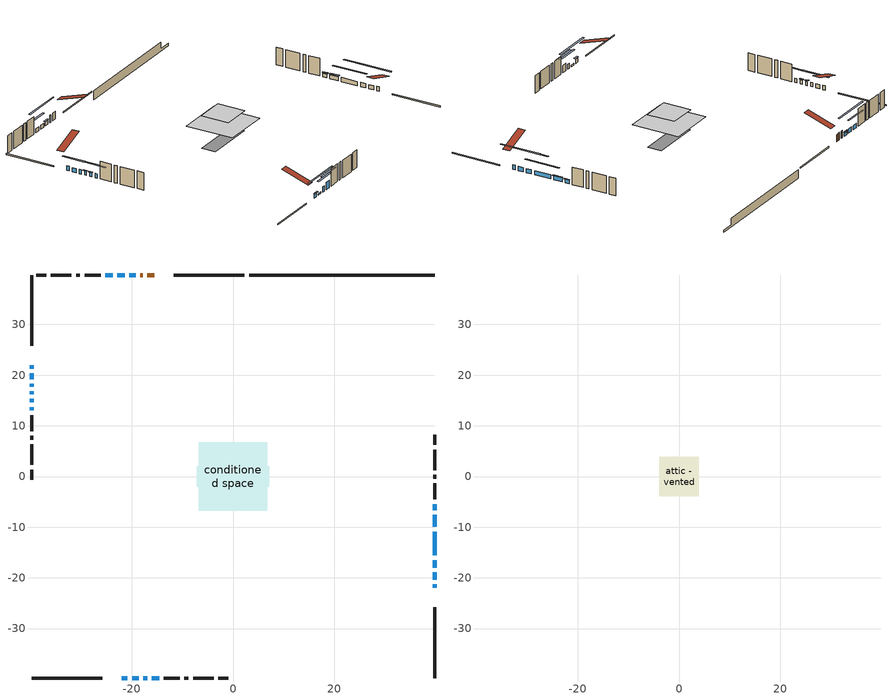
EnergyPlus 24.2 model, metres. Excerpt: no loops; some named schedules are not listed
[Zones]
conditioned space
 floor outside (Floor1 construction): -1.18,-1.18 -1.18,1.18 1.18,1.18 1.18,-1.18 z1.22
 floor adiabatic (AdiabaticFloorConstruction): -6.71,-6.71 -6.71,6.71 6.71,6.71 6.71,-6.71 z3.66
 floor foundation (Slab1 construction): -7.13,-2.01 -7.13,2.01 7.13,2.01 7.13,-2.01 z-1.22
 wall outside (RimJoist1 construction): 2.24,39.75 -11.66,39.75 / -39.75,-39.75 -25.84,-39.75 / -39.75,39.75 -39.75,25.84 / 39.75,-39.75 39.75,-25.84 z1.22:1.52
 wall outside (AdiabaticWallConstruction 1): -15.54,39.75 -16.9,39.75 / -17.83,39.75 -18.3,39.75 z1.22:3.25
 wall outside (AdiabaticWallConstruction): -39.75,21.96 -39.75,21.26 / 39.75,-21.96 39.75,-21.26 z1.22:2.44; -19.23,39.75 -20.43,39.75 / 39.75,-6.64 39.75,-5.44 z1.22:2.24; -21.96,-39.75 -20.84,-39.75 z1.22:2.46; -39.75,20.34 -39.75,19.19 / -39.75,18.26 -39.75,17.7 / -39.75,16.78 -39.75,16.22 / -39.75,15.29 -39.75,14.63 / 39.75,-20.34 39.75,-18.89 / 39.75,-17.96 39.75,-16.51 / 39.75,-15.58 39.75,-10.86 / -21.35,39.75 -22.8,39.75 / -23.73,39.75 -25.18,39.75 / -39.75,13.7 -39.75,13.04 / 39.75,-9.93 39.75,-7.57 z1.22:2.36; -19.92,-39.75 -18.59,-39.75 z1.22:1.68; -17.67,-39.75 -16.95,-39.75 z1.22:2.67; -16.03,-39.75 -14.58,-39.75 z1.22:3.25
 wall outside (Wall1 construction): -26.11,39.75 -29.26,39.75 / -13.65,-39.75 -10.5,-39.75 / -39.75,12.11 -39.75,8.96 / 39.75,-4.51 39.75,-1.36 z1.22:6.1
 wall outside (Wall2 construction): -30.19,39.75 -30.95,39.75 / -9.57,-39.75 -8.8,-39.75 / -39.75,8.03 -39.75,7.26 / 39.75,-0.43 39.75,0.33 z1.22:6.1
 wall outside (Wall3 construction): -31.88,39.75 -35.93,39.75 / -7.88,-39.75 -3.83,-39.75 / -39.75,6.33 -39.75,2.29 / 39.75,1.26 39.75,5.31 z1.22:6.1
 wall outside (Wall4 construction): -36.86,39.75 -38.82,39.75 / -2.9,-39.75 -0.94,-39.75 / -39.75,1.36 -39.75,-0.6 / 39.75,6.24 39.75,8.2 z1.22:6.1
 wall foundation (FoundationWall1 construction): 3.17,39.75,-1.22 3.17,39.75,1.22 36.09,39.75,1.22 36.09,39.75,-0.56 39.75,39.75,-0.56 39.75,39.75,-1.22
 window (WindowConstruction 13): -39.75,21.96 -39.75,21.26 z1.22:2.44
 window (WindowConstruction 7): -19.23,39.75 -20.43,39.75 z1.22:2.23
 window (WindowConstruction 8): -21.96,-39.75 -20.85,-39.75 z1.22:2.46
 window (WindowConstruction 9): -39.75,20.33 -39.75,19.19 z1.22:2.36
 window (WindowConstruction 10): -39.75,18.26 -39.75,17.71 z1.22:2.36
 window (WindowConstruction 11): -39.75,16.78 -39.75,16.22 z1.22:2.36
 window (WindowConstruction 12): -39.75,15.29 -39.75,14.63 z1.22:2.36
 window (WindowConstruction 18): 39.75,-21.96 39.75,-21.26 z1.22:2.44
 window (WindowConstruction 14): 39.75,-20.33 39.75,-18.89 z1.22:2.36
 window (WindowConstruction 15): 39.75,-17.96 39.75,-16.51 z1.22:2.36
 window (WindowConstruction): 39.75,-15.58 39.75,-10.86 z1.22:2.36
 window (WindowConstruction 16): -21.35,39.75 -22.8,39.75 z1.22:2.36
 window (WindowConstruction 17): -19.92,-39.75 -18.6,-39.75 z1.22:1.68
 window (WindowConstruction 1): -23.73,39.75 -25.18,39.75 z1.22:2.36
 window (WindowConstruction 2): -17.67,-39.75 -16.96,-39.75 z1.22:2.67
 window (WindowConstruction 3): -16.03,-39.75 -14.58,-39.75 z1.22:3.25
 window (WindowConstruction 4): -39.75,13.7 -39.75,13.04 z1.22:2.36
 window (WindowConstruction 5): 39.75,-9.93 39.75,-7.57 z1.22:2.36
 window (WindowConstruction 6): 39.75,-6.64 39.75,-5.44 z1.22:2.23
 door (Door): -15.54,39.75 -16.9,39.75 z1.22:3.25
 door (Door 1): -17.83,39.75 -18.3,39.75 z1.22:3.25
 ceiling adiabatic (AdiabaticFloorConstruction): 6.71,-6.71 6.71,6.71 -6.71,6.71 -6.71,-6.71 z3.66
attic - vented
 floor to conditioned space (Floor2 construction Reversed): -3.94,-3.94 -3.94,3.94 3.94,3.94 3.94,-3.94 z6.1
 roof outside (Roof1 construction): -14.61,39.75,6.1 -14.61,32.07,8.66 -12.59,32.07,8.66 -12.59,39.75,6.1; -22.89,-39.75,6.1 -22.89,-32.07,8.66 -24.91,-32.07,8.66 -24.91,-39.75,6.1; -39.75,22.89,6.1 -32.07,22.89,8.66 -32.07,24.91,8.66 -39.75,24.91,6.1; 39.75,-22.89,6.1 32.07,-22.89,8.66 32.07,-24.91,8.66 39.75,-24.91,6.1
shading: -20.63,39.75 -19.03,39.75 -19.03,40.16 -20.63,40.16 z2.44; -20.64,-39.75 -22.16,-39.75 -22.16,-40.16 -20.64,-40.16 z2.66; -39.75,16.55 -39.75,22.97 -40.16,22.97 -40.16,16.55 z5; -39.75,15.07 -39.75,20.9 -40.16,20.9 -40.16,15.07 z5; -39.75,16.02 -39.75,16.98 -40.16,16.98 -40.16,16.02 z2.56; -39.75,14.43 -39.75,15.49 -40.16,15.49 -40.16,14.43 z2.56; 39.75,-13.81 39.75,-25.42 40.16,-25.42 40.16,-13.81 z7.44; 39.75,-11.43 39.75,-23.04 40.16,-23.04 40.16,-11.43 z7.44; 39.75,-8.22 39.75,-18.22 40.16,-18.22 40.16,-8.22 z5; -27.88,39.75 -16.27,39.75 -16.27,40.16 -27.88,40.16 z7.44; -13.51,-39.75 -25,-39.75 -25,-40.16 -13.51,-40.16 z6.76; -27.82,39.75 -21.09,39.75 -21.09,40.16 -27.82,40.16 z5; -14.32,-39.75 -20.31,-39.75 -20.31,-40.16 -14.32,-40.16 z5.31; -11.94,-39.75 -18.67,-39.75 -18.67,-40.16 -11.94,-40.16 z5.89; -39.75,10.4 -39.75,16.34 -40.16,16.34 -40.16,10.4 z5; 39.75,-7.37 39.75,-10.13 40.16,-10.13 40.16,-7.37 z2.56; 39.75,-5.24 39.75,-6.84 40.16,-6.84 40.16,-5.24 z2.44
[Building]
Building 1: Terrain=Suburbs
[Site:Location]
Edmonton Intl AP_AB: Latitude {deg}=53.31; Longitude {deg}=-113.58; Time Zone {hr}=-7; Elevation {m}=723; Keep Site Location Information=Yes
[Site:GroundTemperature:Shallow]
-1.56185, -3.61833, -3.78302, -2.80711, 1.11059, 5.01004, 8.39065, 10.5322, 10.7141, 8.97234, 5.67794, 1.89811
[Site:WaterMainsTemperature]
Calculation Method=Schedule; Temperature Schedule=mains temperature schedule
[Material] Roughness=Rough; Thermal Absorptance=0.9
Name | Thickness {m} | Conductivity {W/m-K} | Density {kg/m3} | Specific Heat {J/kg-K} | Solar Absorptance | Visible Absorptance
asphalt or fiberglass shingles | 0.00635 | 0.162714 | 1121.4 | 1465.45 | 0.4 | 0.4
ceiling loosefill ins | 0.254 | 0.0480833 | 16.02 | 1046.75 | 0.7 | 0.7
ceiling stud and cavity | 0.1397 | 0.231979 | 65.682 | 1177.47 | 0.7 | 0.7
concrete 4.0 in. | 0.1016 | 1.803125 | 2242.8 | 837.4 | 0.7 | 0.7
concrete 8.0 in. | 0.2032 | 1.803125 | 2242.8 | 837.4 | 0.7 | 0.7
door material | 0.04445 | 0.327969 | 512.64 | 1214.23 | 0.7 | 0.7
floor covering | 0.0127 | 0.0433444 | 54.468 | 1339.84 | 0.6 | 0.6
floor rigid ins; wall rigid ins | 0.512978 | 0.029427 | 32.04 | 1214.23 | 0.7 | 0.7
floor stud and cavity | 0.1397 | 0.0853829 | 92.3553 | 1139.71 | 0.7 | 0.7
floor stud and cavity 1 | 0.1397 | 1.75129 | 37.0049 | 1207.88 | 0.7 | 0.7
furniture material conditioned space 1 | 0.1524 | 0.115458 | 640.8 | 1214.23 | 0.6 | 0.6
gypsum board | 0.0127 | 0.160291 | 801 | 837.4 | 0.6 | 0.6
osb sheathing 0.5 in. | 0.0127 | 0.115458 | 512.64 | 1214.23 | 0.7 | 0.7
osb sheathing 0.75 in. | 0.01905 | 0.115458 | 512.64 | 1214.23 | 0.7 | 0.7
osb sheathing 2.0 in. | 0.0508 | 0.115458 | 512.64 | 1214.23 | 0.7 | 0.7
rim joist stud and cavity | 0.0508 | 0.0296634 | 125.044 | 1163.47 | 0.6 | 0.6
wall stud and cavity | 0.1397 | 0.0941144 | 139.0536 | 1170.24 | 0.7 | 0.7
wall stud and cavity 1 | 0.1397 | 0.113829 | 139.0536 | 1170.24 | 0.7 | 0.7
wall stud and cavity 2 | 0.1397 | 0.0938917 | 139.0536 | 1170.24 | 0.7 | 0.7
wall stud and cavity 3 | 0.1397 | 0.101382 | 139.0536 | 1170.24 | 0.7 | 0.7
wall stud and cavity 4 | 0.0889 | 0.380278 | 52.3479 | 1209.89 | 0.7 | 0.7
wall stud and cavity 5 | 0.0889 | 0.391764 | 83.0341 | 1211.67 | 0.7 | 0.7
wood siding | 0.0254 | 0.102417 | 544.68 | 1172.36 | 0.4 | 0.4
wood siding 1; wood siding 2; wood siding 3 | 0.0254 | 0.102417 | 544.68 | 1172.36 | 0.7 | 0.7
[WindowMaterial:SimpleGlazingSystem]
Name | U-Factor {W/m2-K} | Solar Heat Gain Coefficient
WindowMaterial | 1.734629 | 0.53
WindowMaterial 1 | 1.694883 | 0.56
WindowMaterial 10 | 1.92144 | 0.49
WindowMaterial 11 | 2.15764 | 0.41
WindowMaterial 2 | 1.80447 | 0.54
WindowMaterial 3 | 1.79084 | 0.52
WindowMaterial 4 | 2.00661 | 0.45
WindowMaterial 5 | 1.745985 | 0.55
WindowMaterial 6 | 1.90099 | 0.52
WindowMaterial 7 | 3.06726 | 0.49
WindowMaterial 8 | 1.91235 | 0.51
WindowMaterial 9 | 2.1724 | 0.41
[Construction]
AdiabaticFloorConstruction: floor stud and cavity 1, floor rigid ins, osb sheathing 0.75 in., floor covering
AdiabaticWallConstruction: wood siding 2, wall rigid ins, wall stud and cavity 4, gypsum board
AdiabaticWallConstruction 1: wood siding 3, wall rigid ins, wall stud and cavity 4, gypsum board
Door; Door 1: door material
Floor1 construction: floor stud and cavity, osb sheathing 0.75 in., floor covering
Floor2 construction Reversed: gypsum board, ceiling stud and cavity, ceiling loosefill ins
FoundationWall1 construction: concrete 8.0 in.
furniture construction conditioned space 1: furniture material conditioned space 1
PartitionWallConstruction: gypsum board, wall stud and cavity 5, gypsum board
RimJoist1 construction: wood siding 1, osb sheathing 2.0 in., rim joist stud and cavity
Roof1 construction: asphalt or fiberglass shingles
Slab1 construction: concrete 4.0 in.
Wall1 construction: wood siding, osb sheathing 0.5 in., wall stud and cavity, gypsum board
Wall2 construction: wood siding, osb sheathing 0.5 in., wall stud and cavity 1, gypsum board
Wall3 construction: wood siding, osb sheathing 0.5 in., wall stud and cavity 2, gypsum board
Wall4 construction: wood siding, osb sheathing 0.5 in., wall stud and cavity 3, gypsum board
WindowConstruction; WindowConstruction 5: WindowMaterial
WindowConstruction 1; WindowConstruction 14: WindowMaterial 1
WindowConstruction 10; WindowConstruction 11: WindowMaterial 8
WindowConstruction 12; WindowConstruction 4: WindowMaterial 4
WindowConstruction 13; WindowConstruction 18: WindowMaterial 9
WindowConstruction 15; WindowConstruction 16: WindowMaterial 10
WindowConstruction 17: WindowMaterial 11
WindowConstruction 2: WindowMaterial 2
WindowConstruction 3: WindowMaterial 3
WindowConstruction 6; WindowConstruction 7: WindowMaterial 5
WindowConstruction 8: WindowMaterial 6
WindowConstruction 9: WindowMaterial 7
[Zone] Multiplier=1; Part of Total Floor Area=Yes
Name | Volume {m3}
attic - vented | 25.7858
conditioned space | 466.4
[Space]
Name | Zone | Volume {m3}
attic - vented 1 | attic - vented | 25.7858
conditioned space 1 | conditioned space | 466.4
[ZoneInfiltration:EffectiveLeakageArea]
infil attic - vented 1: Zone or Space=attic - vented 1; Schedule=Always On Discrete; Effective Air Leakage Area {cm2}=2159.65; Stack Coefficient=0.000177899; Wind Coefficient=9.01171e-06
[ZoneMixing]
whole house fan mix: Zone or Space=attic - vented; Schedule=Always On Continuous; Design Flow Rate Calculation Method=Flow/Zone; Design Flow Rate {m3/s}=0; Source Zone or Space=conditioned space
[SurfaceProperty:ExposedFoundationPerimeter]
Slab1: Exposed Perimeter Calculation Method=TotalExposedPerimeter; Total Exposed Perimeter {m}=36.575
[InternalMass] Zone or ZoneList=conditioned space; Space or SpaceList=conditioned space 1
Name | Construction | Surface Area {m2}
furniture mass conditioned space 1 | furniture construction conditioned space 1 | 97.1797
partition wall mass | PartitionWallConstruction | 242.949
[Lights]
interior lighting: Zone or ZoneList or Space or SpaceList=conditioned space 1; Schedule=interior lighting schedule; Design Level Calculation Method=LightingLevel; Lighting Level {W}=343.2; Return Air Fraction=0; Fraction Radiant=0.6; Fraction Visible=0.2; Fraction Replaceable=1
[People]
occupants: Zone or ZoneList or Space or SpaceList=conditioned space 1; Number of People Schedule=occupants schedule; Number of People Calculation Method=People; Number of People=3; Fraction Radiant=0.314171; Sensible Heat Fraction=0.56303; Activity Level Schedule=occupants activity schedule; Carbon Dioxide Generation Rate {m3/s-W}=0; Enable ASHRAE 55 Comfort Warnings=No; Mean Radiant Temperature Calculation Type=EnclosureAveraged
[ElectricEquipment] Zone or ZoneList or Space or SpaceList=conditioned space 1; Design Level Calculation Method=EquipmentLevel
Name | Schedule | Design Level {W} | Fraction Latent | Fraction Radiant | Fraction Lost
clothes dryer | clothes dryer schedule | 140.772 | 0.015 | 0.081 | 0.85
clothes washer | clothes washer schedule | 32.1985 | 0.03 | 0.162 | 0.7
cooking range | cooking range schedule | 215.147 | 0.08 | 0.432 | 0.2
dishwasher | dishwasher schedule | 66.8632 | 0.3 | 0.18 | 0.4
fridge | fridge schedule | 72.9452 | 0 | 0.6 | 0
mech vent bath fan 0 | mech vent bath fan 0 schedule | 50.2 | 0 | 0 | 1
mech vent bath fan 1 | mech vent bath fan 1 schedule | 50.2 | 0 | 0 | 1
mech vent house fan | mech vent house fan schedule | 0 | 0 | 0 | 1
mech vent house fan cfis | mech vent house fan cfis schedule | 0 | 0 | 0 | 0
mech vent range fan 0 | mech vent range fan 0 schedule | 57 | 0 | 0 | 1
misc plug loads | misc plug loads schedule | 494.7 | 0.045 | 0.513 | 0.1
whole house fan | Always On Discrete | 0 | 0 | 0 | 1
[OtherEquipment] Zone or ZoneList or Space or SpaceList=conditioned space 1; Design Level Calculation Method=EquipmentLevel
Name | Fuel Type | Schedule | Design Level {W} | Fraction Latent | Fraction Radiant | Fraction Lost
clothes dryer 1 | Electricity | clothes dryer schedule | 0 | 0.015 | 0.081 | 0.85
cooking range 1 | Electricity | cooking range schedule | 0 | 0.08 | 0.432 | 0.2
general water use latent | None | general water use schedule | 62.594 | 1 | 0 | 0
general water use sensible | None | general water use schedule | -61.6891 | 0 | 0.6 | 0
mech vent house fan latent load | None | Always On Discrete | 0 | 1 | 0 | 0
mech vent house fan sensible load | None | Always On Discrete | 0 | 0 | 0 | 0
water heater energy adjustment1 | NaturalGas | Always On Discrete | 0.01 | 0 | 0 | 1
[ZoneInfiltration:DesignFlowRate] Zone or ZoneList or Space or SpaceList=conditioned space 1; Schedule=Always On Discrete; Design Flow Rate Calculation Method=Flow/Zone; Design Flow Rate {m3/s}=0
infil flow; natural vent flow; whole house fan flow
[Foundation:Kiva]
Foundation Kiva 1: Initial Indoor Air Temperature {C}=18; Wall Height Above Grade {m}=1.21999; Wall Depth Below Slab {m}=0.2032
[Foundation:Kiva:Settings]
Soil Conductivity {W/m-K}=0.849921; Soil Density {kg/m3}=1842.3; Soil Specific Heat {J/kg-K}=418.7; Ground Solar Absorptivity=0.9; Ground Thermal Absorptivity=0.9; Ground Surface Roughness {m}=0.03; Far-Field Width {m}=40; Deep-Ground Boundary Condition=ZeroFlux; Deep-Ground Depth {m}=40; Minimum Cell Dimension {m}=0.2; Maximum Cell Growth Coefficient=3; Simulation Timestep=Timestep
[Exterior:Lights]
exterior lighting: Schedule=exterior lighting schedule; Design Level {W}=75.6
[Schedule:Constant]
Name | Hourly Value
Always On Continuous; mech vent house fan schedule; mech vent house fan cfis schedule; Always On Discrete | 1
occupants activity schedule | 117.228
fridge schedule | 0
[Schedule:Week:Daily]
interior lighting schedule Week Rule - Jan1-Jan27: interior lighting schedule day, interior lighting schedule day, interior lighting schedule day, interior lighting schedule day, interior lighting schedule day, interior lighting schedule day, interior lighting schedule day, interior lighting schedule default day, interior lighting schedule default day, interior lighting schedule default day, interior lighting schedule default day, interior lighting schedule default day
interior lighting schedule Week Rule - Jan28-Feb3: interior lighting schedule day, interior lighting schedule day, interior lighting schedule day, interior lighting schedule day, interior lighting schedule day 1, interior lighting schedule day 1, interior lighting schedule day 1, interior lighting schedule default day, interior lighting schedule default day, interior lighting schedule default day, interior lighting schedule default day, interior lighting schedule default day
interior lighting schedule Week Rule - Feb4-Feb24: interior lighting schedule day 1, interior lighting schedule day 1, interior lighting schedule day 1, interior lighting schedule day 1, interior lighting schedule day 1, interior lighting schedule day 1, interior lighting schedule day 1, interior lighting schedule default day, interior lighting schedule default day, interior lighting schedule default day, interior lighting schedule default day, interior lighting schedule default day
interior lighting schedule Week Rule - Feb25-Mar3: interior lighting schedule day 1, interior lighting schedule day 1, interior lighting schedule day 1, interior lighting schedule day 1, interior lighting schedule day 2, interior lighting schedule day 2, interior lighting schedule day 2, interior lighting schedule default day, interior lighting schedule default day, interior lighting schedule default day, interior lighting schedule default day, interior lighting schedule default day
interior lighting schedule Week Rule - Mar4-Mar31: interior lighting schedule day 2, interior lighting schedule day 2, interior lighting schedule day 2, interior lighting schedule day 2, interior lighting schedule day 2, interior lighting schedule day 2, interior lighting schedule day 2, interior lighting schedule default day, interior lighting schedule default day, interior lighting schedule default day, interior lighting schedule default day, interior lighting schedule default day
interior lighting schedule Week Rule - Apr1-Apr28: interior lighting schedule day 3, interior lighting schedule day 3, interior lighting schedule day 3, interior lighting schedule day 3, interior lighting schedule day 3, interior lighting schedule day 3, interior lighting schedule day 3, interior lighting schedule default day, interior lighting schedule default day, interior lighting schedule default day, interior lighting schedule default day, interior lighting schedule default day
interior lighting schedule Week Rule - Apr29-May5: interior lighting schedule day 3, interior lighting schedule day 3, interior lighting schedule day 4, interior lighting schedule day 4, interior lighting schedule day 4, interior lighting schedule day 4, interior lighting schedule day 4, interior lighting schedule default day, interior lighting schedule default day, interior lighting schedule default day, interior lighting schedule default day, interior lighting schedule default day
interior lighting schedule Week Rule - May6-May26: interior lighting schedule day 4, interior lighting schedule day 4, interior lighting schedule day 4, interior lighting schedule day 4, interior lighting schedule day 4, interior lighting schedule day 4, interior lighting schedule day 4, interior lighting schedule default day, interior lighting schedule default day, interior lighting schedule default day, interior lighting schedule default day, interior lighting schedule default day
interior lighting schedule Week Rule - May27-Jun2: interior lighting schedule day 4, interior lighting schedule day 4, interior lighting schedule day 4, interior lighting schedule day 4, interior lighting schedule day 4, interior lighting schedule day 5, interior lighting schedule day 5, interior lighting schedule default day, interior lighting schedule default day, interior lighting schedule default day, interior lighting schedule default day, interior lighting schedule default day
interior lighting schedule Week Rule - Jun3-Jun30: interior lighting schedule day 5, interior lighting schedule day 5, interior lighting schedule day 5, interior lighting schedule day 5, interior lighting schedule day 5, interior lighting schedule day 5, interior lighting schedule day 5, interior lighting schedule default day, interior lighting schedule default day, interior lighting schedule default day, interior lighting schedule default day, interior lighting schedule default day
interior lighting schedule Week Rule - Jul1-Jul28: interior lighting schedule day 6, interior lighting schedule day 6, interior lighting schedule day 6, interior lighting schedule day 6, interior lighting schedule day 6, interior lighting schedule day 6, interior lighting schedule day 6, interior lighting schedule default day, interior lighting schedule default day, interior lighting schedule default day, interior lighting schedule default day, interior lighting schedule default day
interior lighting schedule Week Rule - Jul29-Aug4: interior lighting schedule day 6, interior lighting schedule day 6, interior lighting schedule day 6, interior lighting schedule day 7, interior lighting schedule day 7, interior lighting schedule day 7, interior lighting schedule day 7, interior lighting schedule default day, interior lighting schedule default day, interior lighting schedule default day, interior lighting schedule default day, interior lighting schedule default day
interior lighting schedule Week Rule - Aug5-Aug25: interior lighting schedule day 7, interior lighting schedule day 7, interior lighting schedule day 7, interior lighting schedule day 7, interior lighting schedule day 7, interior lighting schedule day 7, interior lighting schedule day 7, interior lighting schedule default day, interior lighting schedule default day, interior lighting schedule default day, interior lighting schedule default day, interior lighting schedule default day
interior lighting schedule Week Rule - Aug26-Sep1: interior lighting schedule day 7, interior lighting schedule day 7, interior lighting schedule day 7, interior lighting schedule day 7, interior lighting schedule day 7, interior lighting schedule day 7, interior lighting schedule day 8, interior lighting schedule default day, interior lighting schedule default day, interior lighting schedule default day, interior lighting schedule default day, interior lighting schedule default day
interior lighting schedule Week Rule - Sep2-Sep29: interior lighting schedule day 8, interior lighting schedule day 8, interior lighting schedule day 8, interior lighting schedule day 8, interior lighting schedule day 8, interior lighting schedule day 8, interior lighting schedule day 8, interior lighting schedule default day, interior lighting schedule default day, interior lighting schedule default day, interior lighting schedule default day, interior lighting schedule default day
interior lighting schedule Week Rule - Sep30-Oct6: interior lighting schedule day 8, interior lighting schedule day 9, interior lighting schedule day 9, interior lighting schedule day 9, interior lighting schedule day 9, interior lighting schedule day 9, interior lighting schedule day 9, interior lighting schedule default day, interior lighting schedule default day, interior lighting schedule default day, interior lighting schedule default day, interior lighting schedule default day
interior lighting schedule Week Rule - Oct7-Oct27: interior lighting schedule day 9, interior lighting schedule day 9, interior lighting schedule day 9, interior lighting schedule day 9, interior lighting schedule day 9, interior lighting schedule day 9, interior lighting schedule day 9, interior lighting schedule default day, interior lighting schedule default day, interior lighting schedule default day, interior lighting schedule default day, interior lighting schedule default day
interior lighting schedule Week Rule - Oct28-Nov3: interior lighting schedule day 9, interior lighting schedule day 9, interior lighting schedule day 9, interior lighting schedule day 9, interior lighting schedule day 10, interior lighting schedule day 10, interior lighting schedule day 10, interior lighting schedule default day, interior lighting schedule default day, interior lighting schedule default day, interior lighting schedule default day, interior lighting schedule default day
interior lighting schedule Week Rule - Nov4-Nov24: interior lighting schedule day 10, interior lighting schedule day 10, interior lighting schedule day 10, interior lighting schedule day 10, interior lighting schedule day 10, interior lighting schedule day 10, interior lighting schedule day 10, interior lighting schedule default day, interior lighting schedule default day, interior lighting schedule default day, interior lighting schedule default day, interior lighting schedule default day
interior lighting schedule Week Rule - Nov25-Dec1: interior lighting schedule day 10, interior lighting schedule day 10, interior lighting schedule day 10, interior lighting schedule day 10, interior lighting schedule day 10, interior lighting schedule day 10, interior lighting schedule day 11, interior lighting schedule default day, interior lighting schedule default day, interior lighting schedule default day, interior lighting schedule default day, interior lighting schedule default day
interior lighting schedule Week Rule - Dec2-Dec31: interior lighting schedule day 11, interior lighting schedule day 11, interior lighting schedule day 11, interior lighting schedule day 11, interior lighting schedule day 11, interior lighting schedule day 11, interior lighting schedule day 11, interior lighting schedule default day, interior lighting schedule default day, interior lighting schedule default day, interior lighting schedule default day, interior lighting schedule default day
occupants schedule Week Rule - Jan1-Dec31: occupants schedule day, occupants schedule day, occupants schedule day, occupants schedule day, occupants schedule day, occupants schedule day, occupants schedule day, occupants schedule default day, occupants schedule default day, occupants schedule default day, occupants schedule default day, occupants schedule default day
clothes dryer schedule Week Rule - Jan1-Dec31: clothes dryer schedule day, clothes dryer schedule day, clothes dryer schedule day, clothes dryer schedule day, clothes dryer schedule day, clothes dryer schedule day, clothes dryer schedule day, clothes dryer schedule default day, clothes dryer schedule default day, clothes dryer schedule default day, clothes dryer schedule default day, clothes dryer schedule default day
clothes washer schedule Week Rule - Jan1-Dec31: clothes washer schedule day, clothes washer schedule day, clothes washer schedule day, clothes washer schedule day, clothes washer schedule day, clothes washer schedule day, clothes washer schedule day, clothes washer schedule default day, clothes washer schedule default day, clothes washer schedule default day, clothes washer schedule default day, clothes washer schedule default day
cooking range schedule Week Rule - Jan1-Dec31: cooking range schedule day, cooking range schedule day, cooking range schedule day, cooking range schedule day, cooking range schedule day, cooking range schedule day, cooking range schedule day, cooking range schedule default day, cooking range schedule default day, cooking range schedule default day, cooking range schedule default day, cooking range schedule default day
dishwasher schedule Week Rule - Jan1-Dec31: dishwasher schedule day, dishwasher schedule day, dishwasher schedule day, dishwasher schedule day, dishwasher schedule day, dishwasher schedule day, dishwasher schedule day, dishwasher schedule default day, dishwasher schedule default day, dishwasher schedule default day, dishwasher schedule default day, dishwasher schedule default day
mech vent bath fan 0 schedule Week Rule - Jan1-Dec31: mech vent bath fan 0 schedule day, mech vent bath fan 0 schedule day, mech vent bath fan 0 schedule day, mech vent bath fan 0 schedule day, mech vent bath fan 0 schedule day, mech vent bath fan 0 schedule day, mech vent bath fan 0 schedule day, mech vent bath fan 0 schedule default day, mech vent bath fan 0 schedule default day, mech vent bath fan 0 schedule default day, mech vent bath fan 0 schedule default day, mech vent bath fan 0 schedule default day
mech vent bath fan 1 schedule Week Rule - Jan1-Dec31: mech vent bath fan 1 schedule day, mech vent bath fan 1 schedule day, mech vent bath fan 1 schedule day, mech vent bath fan 1 schedule day, mech vent bath fan 1 schedule day, mech vent bath fan 1 schedule day, mech vent bath fan 1 schedule day, mech vent bath fan 1 schedule default day, mech vent bath fan 1 schedule default day, mech vent bath fan 1 schedule default day, mech vent bath fan 1 schedule default day, mech vent bath fan 1 schedule default day
mech vent range fan 0 schedule Week Rule - Jan1-Dec31: mech vent range fan 0 schedule day, mech vent range fan 0 schedule day, mech vent range fan 0 schedule day, mech vent range fan 0 schedule day, mech vent range fan 0 schedule day, mech vent range fan 0 schedule day, mech vent range fan 0 schedule day, mech vent range fan 0 schedule default day, mech vent range fan 0 schedule default day, mech vent range fan 0 schedule default day, mech vent range fan 0 schedule default day, mech vent range fan 0 schedule default day
misc plug loads schedule Week Rule - Jan1-Dec31: misc plug loads schedule day, misc plug loads schedule day, misc plug loads schedule day, misc plug loads schedule day, misc plug loads schedule day, misc plug loads schedule day, misc plug loads schedule day, misc plug loads schedule default day, misc plug loads schedule default day, misc plug loads schedule default day, misc plug loads schedule default day, misc plug loads schedule default day
general water use schedule Week Rule - Jan1-Dec31: general water use schedule day, general water use schedule day, general water use schedule day, general water use schedule day, general water use schedule day, general water use schedule day, general water use schedule day, general water use schedule default day, general water use schedule default day, general water use schedule default day, general water use schedule default day, general water use schedule default day
exterior lighting schedule Week Rule - Jan1-Jan27: exterior lighting schedule day, exterior lighting schedule day, exterior lighting schedule day, exterior lighting schedule day, exterior lighting schedule day, exterior lighting schedule day, exterior lighting schedule day, exterior lighting schedule default day, exterior lighting schedule default day, exterior lighting schedule default day, exterior lighting schedule default day, exterior lighting schedule default day
exterior lighting schedule Week Rule - Jan28-Feb3: exterior lighting schedule day, exterior lighting schedule day, exterior lighting schedule day, exterior lighting schedule day, exterior lighting schedule day 1, exterior lighting schedule day 1, exterior lighting schedule day 1, exterior lighting schedule default day, exterior lighting schedule default day, exterior lighting schedule default day, exterior lighting schedule default day, exterior lighting schedule default day
exterior lighting schedule Week Rule - Feb4-Feb24: exterior lighting schedule day 1, exterior lighting schedule day 1, exterior lighting schedule day 1, exterior lighting schedule day 1, exterior lighting schedule day 1, exterior lighting schedule day 1, exterior lighting schedule day 1, exterior lighting schedule default day, exterior lighting schedule default day, exterior lighting schedule default day, exterior lighting schedule default day, exterior lighting schedule default day
exterior lighting schedule Week Rule - Feb25-Mar3: exterior lighting schedule day 1, exterior lighting schedule day 1, exterior lighting schedule day 1, exterior lighting schedule day 1, exterior lighting schedule day 2, exterior lighting schedule day 2, exterior lighting schedule day 2, exterior lighting schedule default day, exterior lighting schedule default day, exterior lighting schedule default day, exterior lighting schedule default day, exterior lighting schedule default day
exterior lighting schedule Week Rule - Mar4-Mar31: exterior lighting schedule day 2, exterior lighting schedule day 2, exterior lighting schedule day 2, exterior lighting schedule day 2, exterior lighting schedule day 2, exterior lighting schedule day 2, exterior lighting schedule day 2, exterior lighting schedule default day, exterior lighting schedule default day, exterior lighting schedule default day, exterior lighting schedule default day, exterior lighting schedule default day
exterior lighting schedule Week Rule - Apr1-Apr28: exterior lighting schedule day 3, exterior lighting schedule day 3, exterior lighting schedule day 3, exterior lighting schedule day 3, exterior lighting schedule day 3, exterior lighting schedule day 3, exterior lighting schedule day 3, exterior lighting schedule default day, exterior lighting schedule default day, exterior lighting schedule default day, exterior lighting schedule default day, exterior lighting schedule default day
exterior lighting schedule Week Rule - Apr29-May5: exterior lighting schedule day 3, exterior lighting schedule day 3, exterior lighting schedule day 4, exterior lighting schedule day 4, exterior lighting schedule day 4, exterior lighting schedule day 4, exterior lighting schedule day 4, exterior lighting schedule default day, exterior lighting schedule default day, exterior lighting schedule default day, exterior lighting schedule default day, exterior lighting schedule default day
exterior lighting schedule Week Rule - May6-May26: exterior lighting schedule day 4, exterior lighting schedule day 4, exterior lighting schedule day 4, exterior lighting schedule day 4, exterior lighting schedule day 4, exterior lighting schedule day 4, exterior lighting schedule day 4, exterior lighting schedule default day, exterior lighting schedule default day, exterior lighting schedule default day, exterior lighting schedule default day, exterior lighting schedule default day
exterior lighting schedule Week Rule - May27-Jun2: exterior lighting schedule day 4, exterior lighting schedule day 4, exterior lighting schedule day 4, exterior lighting schedule day 4, exterior lighting schedule day 4, exterior lighting schedule day 5, exterior lighting schedule day 5, exterior lighting schedule default day, exterior lighting schedule default day, exterior lighting schedule default day, exterior lighting schedule default day, exterior lighting schedule default day
exterior lighting schedule Week Rule - Jun3-Jun30: exterior lighting schedule day 5, exterior lighting schedule day 5, exterior lighting schedule day 5, exterior lighting schedule day 5, exterior lighting schedule day 5, exterior lighting schedule day 5, exterior lighting schedule day 5, exterior lighting schedule default day, exterior lighting schedule default day, exterior lighting schedule default day, exterior lighting schedule default day, exterior lighting schedule default day
[Schedule:Year]
interior lighting schedule: interior lighting schedule Week Rule - Jan1-Jan27, 1, 1, 1, 27, interior lighting schedule Week Rule - Jan28-Feb3, 1, 28, 2, 3, interior lighting schedule Week Rule - Feb4-Feb24, 2, 4, 2, 24, interior lighting schedule Week Rule - Feb25-Mar3, 2, 25, 3, 3, interior lighting schedule Week Rule - Mar4-Mar31, 3, 4, 3, 31, interior lighting schedule Week Rule - Apr1-Apr28, 4, 1, 4, 28, interior lighting schedule Week Rule - Apr29-May5, 4, 29, 5, 5, interior lighting schedule Week Rule - May6-May26, 5, 6, 5, 26, interior lighting schedule Week Rule - May27-Jun2, 5, 27, 6, 2, interior lighting schedule Week Rule - Jun3-Jun30, 6, 3, 6, 30, interior lighting schedule Week Rule - Jul1-Jul28, 7, 1, 7, 28, interior lighting schedule Week Rule - Jul29-Aug4, 7, 29, 8, 4, interior lighting schedule Week Rule - Aug5-Aug25, 8, 5, 8, 25, interior lighting schedule Week Rule - Aug26-Sep1, 8, 26, 9, 1, interior lighting schedule Week Rule - Sep2-Sep29, 9, 2, 9, 29, interior lighting schedule Week Rule - Sep30-Oct6, 9, 30, 10, 6, interior lighting schedule Week Rule - Oct7-Oct27, 10, 7, 10, 27, interior lighting schedule Week Rule - Oct28-Nov3, 10, 28, 11, 3, interior lighting schedule Week Rule - Nov4-Nov24, 11, 4, 11, 24, interior lighting schedule Week Rule - Nov25-Dec1, 11, 25, 12, 1, interior lighting schedule Week Rule - Dec2-Dec31, 12, 2, 12, 31
occupants schedule: occupants schedule Week Rule - Jan1-Dec31, 1, 1, 12, 31
clothes dryer schedule: clothes dryer schedule Week Rule - Jan1-Dec31, 1, 1, 12, 31
clothes washer schedule: clothes washer schedule Week Rule - Jan1-Dec31, 1, 1, 12, 31
cooking range schedule: cooking range schedule Week Rule - Jan1-Dec31, 1, 1, 12, 31
dishwasher schedule: dishwasher schedule Week Rule - Jan1-Dec31, 1, 1, 12, 31
mech vent bath fan 0 schedule: mech vent bath fan 0 schedule Week Rule - Jan1-Dec31, 1, 1, 12, 31
mech vent bath fan 1 schedule: mech vent bath fan 1 schedule Week Rule - Jan1-Dec31, 1, 1, 12, 31
mech vent range fan 0 schedule: mech vent range fan 0 schedule Week Rule - Jan1-Dec31, 1, 1, 12, 31
misc plug loads schedule: misc plug loads schedule Week Rule - Jan1-Dec31, 1, 1, 12, 31
general water use schedule: general water use schedule Week Rule - Jan1-Dec31, 1, 1, 12, 31
exterior lighting schedule: exterior lighting schedule Week Rule - Jan1-Jan27, 1, 1, 1, 27, exterior lighting schedule Week Rule - Jan28-Feb3, 1, 28, 2, 3, exterior lighting schedule Week Rule - Feb4-Feb24, 2, 4, 2, 24, exterior lighting schedule Week Rule - Feb25-Mar3, 2, 25, 3, 3, exterior lighting schedule Week Rule - Mar4-Mar31, 3, 4, 3, 31, exterior lighting schedule Week Rule - Apr1-Apr28, 4, 1, 4, 28, exterior lighting schedule Week Rule - Apr29-May5, 4, 29, 5, 5, exterior lighting schedule Week Rule - May6-May26, 5, 6, 5, 26, exterior lighting schedule Week Rule - May27-Jun2, 5, 27, 6, 2, exterior lighting schedule Week Rule - Jun3-Jun30, 6, 3, 6, 30, exterior lighting schedule Week Rule - Jul1-Jul28, 7, 1, 7, 28, exterior lighting schedule Week Rule - Jul29-Aug4, 7, 29, 8, 4, exterior lighting schedule Week Rule - Aug5-Aug25, 8, 5, 8, 25, exterior lighting schedule Week Rule - Aug26-Sep1, 8, 26, 9, 1, exterior lighting schedule Week Rule - Sep2-Sep29, 9, 2, 9, 29, exterior lighting schedule Week Rule - Sep30-Oct6, 9, 30, 10, 6, exterior lighting schedule Week Rule - Oct7-Oct27, 10, 7, 10, 27, exterior lighting schedule Week Rule - Oct28-Nov3, 10, 28, 11, 3, exterior lighting schedule Week Rule - Nov4-Nov24, 11, 4, 11, 24, exterior lighting schedule Week Rule - Nov25-Dec1, 11, 25, 12, 1, exterior lighting schedule Week Rule - Dec2-Dec31, 12, 2, 12, 31
[Schedule:Compact]
mains temperature schedule: Through: 01/01, For: AllDays, Until: 24:00, 3.97167, Through: 01/02, For: AllDays, Until: 24:00, 3.90778, Through: 01/03, For: AllDays, Until: 24:00, 3.84556, Through: 01/04, For: AllDays, Until: 24:00, 3.78389, Through: 01/05, For: AllDays, Until: 24:00, 3.72278, Through: 01/06, For: AllDays, Until: 24:00, 3.66278, Through: 01/07, For: AllDays, Until: 24:00, 3.60389, Through: 01/08, For: AllDays, Until: 24:00, 3.54556, Through: 01/09, For: AllDays, Until: 24:00, 3.48833, Through: 01/10, For: AllDays, Until: 24:00, 3.43167, Through: 01/11, For: AllDays, Until: 24:00, 3.37611, Through: 01/12, For: AllDays, Until: 24:00, 3.32167, Through: 01/13, For: AllDays, Until: 24:00, 3.26833, Through: 01/14, For: AllDays, Until: 24:00, 3.21556, Through: 01/15, For: AllDays, Until: 24:00, 3.16444, Through: 01/16, For: AllDays, Until: 24:00, 3.11389, Through: 01/17, For: AllDays, Until: 24:00, 3.06444, Through: 01/18, For: AllDays, Until: 24:00, 3.01611, Through: 01/19, For: AllDays, Until: 24:00, 2.96889, Through: 01/20, For: AllDays, Until: 24:00, 2.92278, Through: 01/21, For: AllDays, Until: 24:00, 2.87722, Through: 01/22, For: AllDays, Until: 24:00, 2.83333, Through: 01/23, For: AllDays, Until: 24:00, 2.79056, Through: 01/24, For: AllDays, Until: 24:00, 2.74889, Through: 01/25, For: AllDays, Until: 24:00, 2.70833, Through: 01/26, For: AllDays, Until: 24:00, 2.66889, Through: 01/27, For: AllDays, Until: 24:00, 2.63056, Through: 01/28, For: AllDays, Until: 24:00, 2.59333, Through: 01/29, For: AllDays, Until: 24:00, 2.55778, Through: 01/30, For: AllDays, Until: 24:00, 2.52278, Through: 01/31, For: AllDays, Until: 24:00, 2.48944, Through: 02/01, For: AllDays, Until: 24:00, 2.45722, Through: 02/02, For: AllDays, Until: 24:00, 2.42611, Through: 02/03, For: AllDays, Until: 24:00, 2.39667, Through: 02/04, For: AllDays, Until: 24:00, 2.36833, Through: 02/05, For: AllDays, Until: 24:00, 2.34111, Through: 02/06, For: AllDays, Until: 24:00, 2.315, Through: 02/07, For: AllDays, Until: 24:00, 2.29056, Through: 02/08, For: AllDays, Until: 24:00, 2.26722, Through: 02/09, For: AllDays, Until: 24:00, 2.245, Through: 02/10, For: AllDays, Until: 24:00, 2.22444, Through: 02/11, For: AllDays, Until: 24:00, 2.20444, Through: 02/12, For: AllDays, Until: 24:00, 2.18667, Through: 02/13, For: AllDays, Until: 24:00, 2.17, Through: 02/14, For: AllDays, Until: 24:00, 2.15444, Through: 02/15, For: AllDays, Until: 24:00, 2.14, Through: 02/16, For: AllDays, Until: 24:00, 2.12722, Through: 02/17, For: AllDays, Until: 24:00, 2.11556, Through: 02/18, For: AllDays, Until: 24:00, 2.10556, Through: 02/19, For: AllDays, Until: 24:00, 2.09667, Through: 02/20, For: AllDays, Until: 24:00, 2.08889, Through: 02/21, For: AllDays, Until: 24:00, 2.08278, Through: 02/22, For: AllDays, Until: 24:00, 2.07833, Through: 02/23, For: AllDays, Until: 24:00, 2.07444, Through: 02/24, For: AllDays, Until: 24:00, 2.07278, Through: 02/25, For: AllDays, Until: 24:00, 2.07167, Through: 02/26, For: AllDays, Until: 24:00, 2.07222, Through: 02/27, For: AllDays, Until: 24:00, 2.07444, Through: 02/28, For: AllDays, Until: 24:00, 2.07778, Through: 03/01, For: AllDays, Until: 24:00, 2.08222, Through: 03/02, For: AllDays, Until: 24:00, 2.08833, Through: 03/03, For: AllDays, Until: 24:00, 2.09556, Through: 03/04, For: AllDays, Until: 24:00, 2.10444, Through: 03/05, For: AllDays, Until: 24:00, 2.11444, Through: 03/06, For: AllDays, Until: 24:00, 2.12556, Through: 03/07, For: AllDays, Until: 24:00, 2.13833, Through: 03/08, For: AllDays, Until: 24:00, 2.15278, Through: 03/09, For: AllDays, Until: 24:00, 2.16778, Through: 03/10, For: AllDays, Until: 24:00, 2.18444, Through: 03/11, For: AllDays, Until: 24:00, 2.20278, Through: 03/12, For: AllDays, Until: 24:00, 2.22167, Through: 03/13, For: AllDays, Until: 24:00, 2.24278, Through: 03/14, For: AllDays, Until: 24:00, 2.26444, Through: 03/15, For: AllDays, Until: 24:00, 2.28778, Through: 03/16, For: AllDays, Until: 24:00, 2.31222, Through: 03/17, For: AllDays, Until: 24:00, 2.33778, Through: 03/18, For: AllDays, Until: 24:00, 2.365, Through: 03/19, For: AllDays, Until: 24:00, 2.39333, Through: 03/20, For: AllDays, Until: 24:00, 2.42278, Through: 03/21, For: AllDays, Until: 24:00, 2.45389, Through: 03/22, For: AllDays, Until: 24:00, 2.48611, Through: 03/23, For: AllDays, Until: 24:00, 2.51889, Through: 03/24, For: AllDays, Until: 24:00, 2.55389, Through: 03/25, For: AllDays, Until: 24:00, 2.58944, Through: 03/26, For: AllDays, Until: 24:00, 2.62611, Through: 03/27, For: AllDays, Until: 24:00, 2.66444, Through: 03/28, For: AllDays, Until: 24:00, 2.70389, Through: 03/29, For: AllDays, Until: 24:00, 2.74389, Through: 03/30, For: AllDays, Until: 24:00, 2.78556, Through: 03/31, For: AllDays, Until: 24:00, 2.82833, Through: 04/01, For: AllDays, Until: 24:00, 2.87222, Through: 04/02, For: AllDays, Until: 24:00, 2.91722, Through: 04/03, For: AllDays, Until: 24:00, 2.96333, Through: 04/04, For: AllDays, Until: 24:00, 3.01056, Through: 04/05, For: AllDays, Until: 24:00, 3.05889, Through: 04/06, For: AllDays, Until: 24:00, 3.10833, Through: 04/07, For: AllDays, Until: 24:00, 3.15833, Through: 04/08, For: AllDays, Until: 24:00, 3.21, Through: 04/09, For: AllDays, Until: 24:00, 3.26222, Through: 04/10, For: AllDays, Until: 24:00, 3.31556, Through: 04/11, For: AllDays, Until: 24:00, 3.37, Through: 04/12, For: AllDays, Until: 24:00, 3.42556, Through: 04/13, For: AllDays, Until: 24:00, 3.48167, Through: 04/14, For: AllDays, Until: 24:00, 3.53889, Through: 04/15, For: AllDays, Until: 24:00, 3.59722, Through: 04/16, For: AllDays, Until: 24:00, 3.65611, Through: 04/17, For: AllDays, Until: 24:00, 3.71611, Through: 04/18, For: AllDays, Until: 24:00, 3.77667, Through: 04/19, For: AllDays, Until: 24:00, 3.83833, Through: 04/20, For: AllDays, Until: 24:00, 3.90111, Through: 04/21, For: AllDays, Until: 24:00, 3.96444, Through: 04/22, For: AllDays, Until: 24:00, 4.02833, Through: 04/23, For: AllDays, Until: 24:00, 4.09333, Through: 04/24, For: AllDays, Until: 24:00, 4.15889, Through: 04/25, For: AllDays, Until: 24:00, 4.225, Through: 04/26, For: AllDays, Until: 24:00, 4.29222, Through: 04/27, For: AllDays, Until: 24:00, 4.36, Through: 04/28, For: AllDays, Until: 24:00, 4.42833, Through: 04/29, For: AllDays, Until: 24:00, 4.49722, Through: 04/30, For: AllDays, Until: 24:00, 4.56667, Through: 05/01, For: AllDays, Until: 24:00, 4.63722, Through: 05/02, For: AllDays, Until: 24:00, 4.70833, Through: 05/03, For: AllDays, Until: 24:00, 4.77944, Through: 05/04, For: AllDays, Until: 24:00, 4.85167, Through: 05/05, For: AllDays, Until: 24:00, 4.92389, Through: 05/06, For: AllDays, Until: 24:00, 4.99722, Through: 05/07, For: AllDays, Until: 24:00, 5.07056, Through: 05/08, For: AllDays, Until: 24:00, 5.145, Through: 05/09, For: AllDays, Until: 24:00, 5.21944, Through: 05/10, For: AllDays, Until: 24:00, 5.29389, Through: 05/11, For: AllDays, Until: 24:00, 5.36944, Through: 05/12, For: AllDays, Until: 24:00, 5.445, Through: 05/13, For: AllDays, Until: 24:00, 5.52111, Through: 05/14, For: AllDays, Until: 24:00, 5.59722, Through: 05/15, For: AllDays, Until: 24:00, 5.67389, Through: 05/16, For: AllDays, Until: 24:00, 5.75056, Through: 05/17, For: AllDays, Until: 24:00, 5.82778, Through: 05/18, For: AllDays, Until: 24:00, 5.90556, Through: 05/19, For: AllDays, Until: 24:00, 5.98278, Through: 05/20, For: AllDays, Until: 24:00, 6.06056, Through: 05/21, For: AllDays, Until: 24:00, 6.13889, Through: 05/22, For: AllDays, Until: 24:00, 6.21667, Through: 05/23, For: AllDays, Until: 24:00, 6.295, Through: 05/24, For: AllDays, Until: 24:00, 6.37333, Through: 05/25, For: AllDays, Until: 24:00, 6.45222, Through: 05/26, For: AllDays, Until: 24:00, 6.53056, Through: 05/27, For: AllDays, Until: 24:00, 6.60889, Through: 05/28, For: AllDays, Until: 24:00, 6.68778, Through: 05/29, For: AllDays, Until: 24:00, 6.76611, Through: 05/30, For: AllDays, Until: 24:00, 6.84444, Through: 05/31, For: AllDays, Until: 24:00, 6.92278, Through: 06/01, For: AllDays, Until: 24:00, 7.00111, Through: 06/02, For: AllDays, Until: 24:00, 7.07944, Through: 06/03, For: AllDays, Until: 24:00, 7.15778, Through: 06/04, For: AllDays, Until: 24:00, 7.23556, Through: 06/05, For: AllDays, Until: 24:00, 7.31333, Through: 06/06, For: AllDays, Until: 24:00, 7.39056, Through: 06/07, For: AllDays, Until: 24:00, 7.46833, Through: 06/08, For: AllDays, Until: 24:00, 7.545, Through: 06/09, For: AllDays, Until: 24:00, 7.62222, Through: 06/10, For: AllDays, Until: 24:00, 7.69833, Through: 06/11, For: AllDays, Until: 24:00, 7.775, Through: 06/12, For: AllDays, Until: 24:00, 7.85056, Through: 06/13, For: AllDays, Until: 24:00, 7.92611, Through: 06/14, For: AllDays, Until: 24:00, 8.00111, Through: 06/15, For: AllDays, Until: 24:00, 8.07611, Through: 06/16, For: AllDays, Until: 24:00, 8.15056, Through: 06/17, For: AllDays, Until: 24:00, 8.22389, Through: 06/18, For: AllDays, Until: 24:00, 8.29778, Through: 06/19, For: AllDays, Until: 24:00, 8.37056, Through: 06/20, For: AllDays, Until: 24:00, 8.44278, Through: 06/21, For: AllDays, Until: 24:00, 8.51444, Through: 06/22, For: AllDays, Until: 24:00, 8.58611, Through: 06/23, For: AllDays, Until: 24:00, 8.65667, Through: 06/24, For: AllDays, Until: 24:00, 8.72667, Through: 06/25, For: AllDays, Until: 24:00, 8.79611, Through: 06/26, For: AllDays, Until: 24:00, 8.865, Through: 06/27, For: AllDays, Until: 24:00, 8.93333, Through: 06/28, For: AllDays, Until: 24:00, 9.00056, Through: 06/29, For: AllDays, Until: 24:00, 9.06778, Through: 06/30, For: AllDays, Until: 24:00, 9.13333, Through: 07/01, For: AllDays, Until: 24:00, 9.19889, Through: 07/02, For: AllDays, Until: 24:00, 9.26333, Through: 07/03, For: AllDays, Until: 24:00, 9.32722, Through: 07/04, For: AllDays, Until: 24:00, 9.39056, Through: 07/05, For: AllDays, Until: 24:00, 9.45278, Through: 07/06, For: AllDays, Until: 24:00, 9.51389, Through: 07/07, For: AllDays, Until: 24:00, 9.57444, Through: 07/08, For: AllDays, Until: 24:00, 9.63389, Through: 07/09, For: AllDays, Until: 24:00, 9.69278, Through: 07/10, For: AllDays, Until: 24:00, 9.75056, Through: 07/11, For: AllDays, Until: 24:00, 9.80778, Through: 07/12, For: AllDays, Until: 24:00, 9.86333, Through: 07/13, For: AllDays, Until: 24:00, 9.91833, Through: 07/14, For: AllDays, Until: 24:00, 9.97278, Through: 07/15, For: AllDays, Until: 24:00, 10.0256, Through: 07/16, For: AllDays, Until: 24:00, 10.0778, Through: 07/17, For: AllDays, Until: 24:00, 10.1289, Through: 07/18, For: AllDays, Until: 24:00, 10.1789, Through: 07/19, For: AllDays, Until: 24:00, 10.2278, Through: 07/20, For: AllDays, Until: 24:00, 10.2756, Through: 07/21, For: AllDays, Until: 24:00, 10.3222, Through: 07/22, For: AllDays, Until: 24:00, 10.3683, Through: 07/23, For: AllDays, Until: 24:00, 10.4128, Through: 07/24, For: AllDays, Until: 24:00, 10.4561, Through: 07/25, For: AllDays, Until: 24:00, 10.4989, Through: 07/26, For: AllDays, Until: 24:00, 10.54, Through: 07/27, For: AllDays, Until: 24:00, 10.58, Through: 07/28, For: AllDays, Until: 24:00, 10.6189, Through: 07/29, For: AllDays, Until: 24:00, 10.6567, Through: 07/30, For: AllDays, Until: 24:00, 10.6928, Through: 07/31, For: AllDays, Until: 24:00, 10.7283, Through: 08/01, For: AllDays, Until: 24:00, 10.7622, Through: 08/02, For: AllDays, Until: 24:00, 10.7956, Through: 08/03, For: AllDays, Until: 24:00, 10.8272, Through: 08/04, For: AllDays, Until: 24:00, 10.8572, Through: 08/05, For: AllDays, Until: 24:00, 10.8867, Through: 08/06, For: AllDays, Until: 24:00, 10.9144, Through: 08/07, For: AllDays, Until: 24:00, 10.9411, Through: 08/08, For: AllDays, Until: 24:00, 10.9667, Through: 08/09, For: AllDays, Until: 24:00, 10.9906, Through: 08/10, For: AllDays, Until: 24:00, 11.0133, Through: 08/11, For: AllDays, Until: 24:00, 11.035, Through: 08/12, For: AllDays, Until: 24:00, 11.055, Through: 08/13, For: AllDays, Until: 24:00, 11.0739, Through: 08/14, For: AllDays, Until: 24:00, 11.0917, Through: 08/15, For: AllDays, Until: 24:00, 11.1078, Through: 08/16, For: AllDays, Until: 24:00, 11.1228, Through: 08/17, For: AllDays, Until: 24:00, 11.1361, Through: 08/18, For: AllDays, Until: 24:00, 11.1483, Through: 08/19, For: AllDays, Until: 24:00, 11.1594, Through: 08/20, For: AllDays, Until: 24:00, 11.1689, Through: 08/21, For: AllDays, Until: 24:00, 11.1772, Through: 08/22, For: AllDays, Until: 24:00, 11.1844, Through: 08/23, For: AllDays, Until: 24:00, 11.19, Through: 08/24, For: AllDays, Until: 24:00, 11.1939, Through: 08/25, For: AllDays, Until: 24:00, 11.1967, Through: 08/26, For: AllDays, Until: 24:00, 11.1983, Through: 08/27, For: AllDays, Until: 24:00, 11.1983, Through: 08/28, For: AllDays, Until: 24:00, 11.1972, Through: 08/29, For: AllDays, Until: 24:00, 11.195, Through: 08/30, For: AllDays, Until: 24:00, 11.1911, Through: 08/31, For: AllDays, Until: 24:00, 11.1856, Through: 09/01, For: AllDays, Until: 24:00, 11.1789, Through: 09/02, For: AllDays, Until: 24:00, 11.1711, Through: 09/03, For: AllDays, Until: 24:00, 11.1617, Through: 09/04, For: AllDays, Until: 24:00, 11.1511, Through: 09/05, For: AllDays, Until: 24:00, 11.1394, Through: 09/06, For: AllDays, Until: 24:00, 11.1261, Through: 09/07, For: AllDays, Until: 24:00, 11.1111, Through: 09/08, For: AllDays, Until: 24:00, 11.0956, Through: 09/09, For: AllDays, Until: 24:00, 11.0778, Through: 09/10, For: AllDays, Until: 24:00, 11.0594, Through: 09/11, For: AllDays, Until: 24:00, 11.0394, Through: 09/12, For: AllDays, Until: 24:00, 11.0183, Through: 09/13, For: AllDays, Until: 24:00, 10.9961, Through: 09/14, For: AllDays, Until: 24:00, 10.9722, Through: 09/15, For: AllDays, Until: 24:00, 10.9472, Through: 09/16, For: AllDays, Until: 24:00, 10.9206, Through: 09/17, For: AllDays, Until: 24:00, 10.8928, Through: 09/18, For: AllDays, Until: 24:00, 10.8639, Through: 09/19, For: AllDays, Until: 24:00, 10.8339, Through: 09/20, For: AllDays, Until: 24:00, 10.8028, Through: 09/21, For: AllDays, Until: 24:00, 10.77, Through: 09/22, For: AllDays, Until: 24:00, 10.7361, Through: 09/23, For: AllDays, Until: 24:00, 10.7011, Through: 09/24, For: AllDays, Until: 24:00, 10.665, Through: 09/25, For: AllDays, Until: 24:00, 10.6272, Through: 09/26, For: AllDays, Until: 24:00, 10.5889, Through: 09/27, For: AllDays, Until: 24:00, 10.5489, Through: 09/28, For: AllDays, Until: 24:00, 10.5078, Through: 09/29, For: AllDays, Until: 24:00, 10.4661, Through: 09/30, For: AllDays, Until: 24:00, 10.4228, Through: 10/01, For: AllDays, Until: 24:00, 10.3783, Through: 10/02, For: AllDays, Until: 24:00, 10.3328, Through: 10/03, For: AllDays, Until: 24:00, 10.2861, Through: 10/04, For: AllDays, Until: 24:00, 10.2383, Through: 10/05, For: AllDays, Until: 24:00, 10.19, Through: 10/06, For: AllDays, Until: 24:00, 10.14, Through: 10/07, For: AllDays, Until: 24:00, 10.0894, Through: 10/08, For: AllDays, Until: 24:00, 10.0372, Through: 10/09, For: AllDays, Until: 24:00, 9.98444, Through: 10/10, For: AllDays, Until: 24:00, 9.93056, Through: 10/11, For: AllDays, Until: 24:00, 9.87611, Through: 10/12, For: AllDays, Until: 24:00, 9.82, Through: 10/13, For: AllDays, Until: 24:00, 9.76333, Through: 10/14, For: AllDays, Until: 24:00, 9.70611, Through: 10/15, For: AllDays, Until: 24:00, 9.64722, Through: 10/16, For: AllDays, Until: 24:00, 9.58778, Through: 10/17, For: AllDays, Until: 24:00, 9.52778, Through: 10/18, For: AllDays, Until: 24:00, 9.46667, Through: 10/19, For: AllDays, Until: 24:00, 9.40444, Through: 10/20, For: AllDays, Until: 24:00, 9.34167, Through: 10/21, For: AllDays, Until: 24:00, 9.27778, Through: 10/22, For: AllDays, Until: 24:00, 9.21333, Through: 10/23, For: AllDays, Until: 24:00, 9.14833, Through: 10/24, For: AllDays, Until: 24:00, 9.08222, Through: 10/25, For: AllDays, Until: 24:00, 9.01556, Through: 10/26, For: AllDays, Until: 24:00, 8.94833, Through: 10/27, For: AllDays, Until: 24:00, 8.88056, Through: 10/28, For: AllDays, Until: 24:00, 8.81167, Through: 10/29, For: AllDays, Until: 24:00, 8.74222, Through: 10/30, For: AllDays, Until: 24:00, 8.67222, Through: 10/31, For: AllDays, Until: 24:00, 8.60167, Through: 11/01, For: AllDays, Until: 24:00, 8.53056, Through: 11/02, For: AllDays, Until: 24:00, 8.45889, Through: 11/03, For: AllDays, Until: 24:00, 8.38667, Through: 11/04, For: AllDays, Until: 24:00, 8.31389, Through: 11/05, For: AllDays, Until: 24:00, 8.24056, Through: 11/06, For: AllDays, Until: 24:00, 8.16667, Through: 11/07, For: AllDays, Until: 24:00, 8.09278, Through: 11/08, For: AllDays, Until: 24:00, 8.01833, Through: 11/09, For: AllDays, Until: 24:00, 7.94278, Through: 11/10, For: AllDays, Until: 24:00, 7.86778, Through: 11/11, For: AllDays, Until: 24:00, 7.79167, Through: 11/12, For: AllDays, Until: 24:00, 7.71556, Through: 11/13, For: AllDays, Until: 24:00, 7.63944, Through: 11/14, For: AllDays, Until: 24:00, 7.56222, Through: 11/15, For: AllDays, Until: 24:00, 7.48556, Through: 11/16, For: AllDays, Until: 24:00, 7.40833, Through: 11/17, For: AllDays, Until: 24:00, 7.33056, Through: 11/18, For: AllDays, Until: 24:00, 7.25278, Through: 11/19, For: AllDays, Until: 24:00, 7.175, Through: 11/20, For: AllDays, Until: 24:00, 7.09722, Through: 11/21, For: AllDays, Until: 24:00, 7.01889, Through: 11/22, For: AllDays, Until: 24:00, 6.94056, Through: 11/23, For: AllDays, Until: 24:00, 6.86222, Through: 11/24, For: AllDays, Until: 24:00, 6.78389, Through: 11/25, For: AllDays, Until: 24:00, 6.705, Through: 11/26, For: AllDays, Until: 24:00, 6.62667, Through: 11/27, For: AllDays, Until: 24:00, 6.54833, Through: 11/28, For: AllDays, Until: 24:00, 6.46944, Through: 11/29, For: AllDays, Until: 24:00, 6.39111, Through: 11/30, For: AllDays, Until: 24:00, 6.31278, Through: 12/01, For: AllDays, Until: 24:00, 6.23444, Through: 12/02, For: AllDays, Until: 24:00, 6.15611, Through: 12/03, For: AllDays, Until: 24:00, 6.07833, Through: 12/04, For: AllDays, Until: 24:00, 6.00056, Through: 12/05, For: AllDays, Until: 24:00, 5.92278, Through: 12/06, For: AllDays, Until: 24:00, 5.84556, Through: 12/07, For: AllDays, Until: 24:00, 5.76833, Through: 12/08, For: AllDays, Until: 24:00, 5.69111, Through: 12/09, For: AllDays, Until: 24:00, 5.61444, Through: 12/10, For: AllDays, Until: 24:00, 5.53778, Through: 12/11, For: AllDays, Until: 24:00, 5.46222, Through: 12/12, For: AllDays, Until: 24:00, 5.38611, Through: 12/13, For: AllDays, Until: 24:00, 5.31111, Through: 12/14, For: AllDays, Until: 24:00, 5.23611, Through: 12/15, For: AllDays, Until: 24:00, 5.16167, Through: 12/16, For: AllDays, Until: 24:00, 5.08722, Through: 12/17, For: AllDays, Until: 24:00, 5.01389, Through: 12/18, For: AllDays, Until: 24:00, 4.94056, Through: 12/19, For: AllDays, Until: 24:00, 4.86778, Through: 12/20, For: AllDays, Until: 24:00, 4.79556, Through: 12/21, For: AllDays, Until: 24:00, 4.72389, Through: 12/22, For: AllDays, Until: 24:00, 4.65333, Through: 12/23, For: AllDays, Until: 24:00, 4.58278, Through: 12/24, For: AllDays, Until: 24:00, 4.51278, Through: 12/25, For: AllDays, Until: 24:00, 4.44389, Through: 12/26, For: AllDays, Until: 24:00, 4.375, Through: 12/27, For: AllDays, Until: 24:00, 4.30722, Through: 12/28, For: AllDays, Until: 24:00, 4.24, Through: 12/29, For: AllDays, Until: 24:00, 4.17333, Through: 12/30, For: AllDays, Until: 24:00, 4.10778, Through: 12/31, For: AllDays, Until: 24:00, 4.04278
